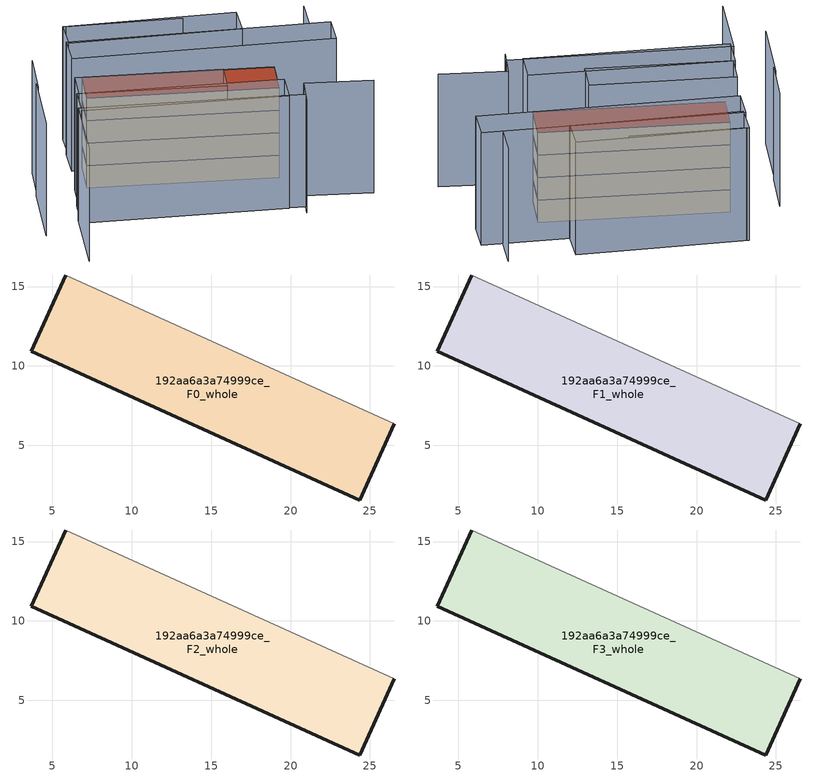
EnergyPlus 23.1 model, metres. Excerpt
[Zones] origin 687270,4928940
192aa6a3a74999ce_F0_whole
 floor ground (EU_floor_Construction): 24.37,1.55 26.54,6.34 5.83,15.72 3.66,10.93 z0
 wall outside (EU_wall_Construction): 26.54,6.34 24.37,1.55 3.66,10.93 5.83,15.72 z0:3
 wall adiabatic (EU_wall_Construction): 5.83,15.72 26.54,6.34 z0:3
192aa6a3a74999ce_F1_whole
 floor to 192aa6a3a74999ce_F0_whole (EU_floor_Construction): 24.37,1.55 26.54,6.34 5.83,15.72 3.66,10.93 z3
 wall outside (EU_wall_Construction): 26.54,6.34 24.37,1.55 3.66,10.93 5.83,15.72 z3:6
 wall adiabatic (EU_wall_Construction): 5.83,15.72 26.54,6.34 z3:6
192aa6a3a74999ce_F2_whole
 floor to 192aa6a3a74999ce_F1_whole (EU_floor_Construction): 24.37,1.55 26.54,6.34 5.83,15.72 3.66,10.93 z6
 wall outside (EU_wall_Construction): 26.54,6.34 24.37,1.55 3.66,10.93 5.83,15.72 z6:9
 wall adiabatic (EU_wall_Construction): 5.83,15.72 26.54,6.34 z6:9
192aa6a3a74999ce_F3_whole
 floor to 192aa6a3a74999ce_F2_whole (EU_floor_Construction): 24.37,1.55 26.54,6.34 5.83,15.72 3.66,10.93 z9
 wall outside (EU_wall_Construction): 26.54,6.34 24.37,1.55 3.66,10.93 5.83,15.72 z9:12
 wall adiabatic (EU_wall_Construction): 5.83,15.72 26.54,6.34 z9:12
 roof outside (EU_roof_Construction): 26.54,6.34 24.37,1.55 3.66,10.93 5.83,15.72 z12
shading: 22.75,-7.44 24.54,-3.73 / 24.54,-3.73 31.97,-7.31 / -5.26,-4.62 -1.27,4.58 / -1.27,4.58 23.42,-6.14 / 32.73,8.63 34.36,12.64 / -2.38,12.33 -6.42,3.3 / 0.12,17.43 -2.69,11.4 / 20.66,17.37 7.77,22.66 / 21.53,-5.53 -1.21,3.88 / -1.21,3.88 0.37,7.7 / 0.37,7.7 23.11,-1.71 / 23.11,-1.71 21.53,-5.53 / 16.57,0.4 0.57,7.62 / 0.57,7.62 2.23,11.3 / 2.23,11.3 18.23,4.08 / 18.23,4.08 16.57,0.4 / 33.54,3.87 4.31,15.43 / 4.31,15.43 5.84,19.28 / 5.84,19.28 35.06,7.72 / 35.06,7.72 33.54,3.87 / 25.33,11.57 5.98,18.92 / 5.98,18.92 7.45,22.78 / 7.45,22.78 26.8,15.43 / 26.8,15.43 25.33,11.57 z0:15
[Building]
EU S2 Campaign: North Axis=0; Terrain=City; Solar Distribution=FullExterior
[Site:Location]
Bologna: Latitude=44.5; Longitude=11.25; Time Zone=1; Elevation=37
[SizingPeriod:WeatherFileDays]
AnnualSizingPeriod: Begin Month=1; Begin Day of Month=1; End Month=12; End Day of Month=31; Day of Week for Start Day=Monday; Use Weather File Daylight Saving Period=No; Use Weather File Rain and Snow Indicators=No
[MATERIAL]
EU_InternalMass_Material: Roughness=MediumRough; Thickness=0.1; Conductivity=1; Density=1800; Specific Heat=900; Thermal Absorptance=0.9; Solar Absorptance=0.7; Visible Absorptance=0.7
[MATERIAL:NOMASS] Roughness=MediumRough; Thermal Absorptance=0.9; Solar Absorptance=0.7; Visible Absorptance=0.7
Name | Thermal Resistance
EU_wall_NoMass | 0.937881
EU_roof_NoMass | 0.548572
EU_floor_NoMass | 0.71348
[CONSTRUCTION]
EU_wall_Construction: EU_wall_NoMass
EU_roof_Construction: EU_roof_NoMass
EU_floor_Construction: EU_floor_NoMass
EU_InternalMass_Construction: EU_InternalMass_Material
[ZONE] Type=1; Multiplier=1; Ceiling Height=autocalculate; Volume=358.838; Floor Area=autocalculate; Part of Total Floor Area=Yes
192aa6a3a74999ce_F0_whole; 192aa6a3a74999ce_F1_whole; 192aa6a3a74999ce_F2_whole; 192aa6a3a74999ce_F3_whole
[INTERNALMASS] Construction=EU_InternalMass_Construction; Surface Area=119.613
Name | Zone or ZoneList
192aa6a3a74999ce_F0_whole_EU_InternalMass | 192aa6a3a74999ce_F0_whole
192aa6a3a74999ce_F1_whole_EU_InternalMass | 192aa6a3a74999ce_F1_whole
192aa6a3a74999ce_F2_whole_EU_InternalMass | 192aa6a3a74999ce_F2_whole
192aa6a3a74999ce_F3_whole_EU_InternalMass | 192aa6a3a74999ce_F3_whole
[OTHEREQUIPMENT] Fuel Type=Electricity; Design Level Calculation Method=Watts/Area; Power per Zone Floor Area=1; Fraction Latent=0; Fraction Radiant=0; Fraction Lost=0; Carbon Dioxide Generation Rate=0; EndUse Subcategory=EU_Step8_InternalGains
Name | Zone or ZoneList or Space or SpaceList | Schedule
EU_Step8_InternalGain_192aa6a3a74999ce_F0_whole_f000 | 192aa6a3a74999ce_F0_whole | EU_Step8_GainSchedule_192aa6a3a74999ce_F0_whole_f000
EU_Step8_InternalGain_192aa6a3a74999ce_F1_whole_f000 | 192aa6a3a74999ce_F1_whole | EU_Step8_GainSchedule_192aa6a3a74999ce_F1_whole_f000
EU_Step8_InternalGain_192aa6a3a74999ce_F2_whole_f000 | 192aa6a3a74999ce_F2_whole | EU_Step8_GainSchedule_192aa6a3a74999ce_F2_whole_f000
EU_Step8_InternalGain_192aa6a3a74999ce_F3_whole_f000 | 192aa6a3a74999ce_F3_whole | EU_Step8_GainSchedule_192aa6a3a74999ce_F3_whole_f000
[ZONEVENTILATION:DESIGNFLOWRATE] Schedule=EU_AlwaysOn; Design Flow Rate Calculation Method=AirChanges/Hour; Air Changes per Hour=0.687892; Ventilation Type=Natural; Fan Pressure Rise=0; Fan Total Efficiency=1; Constant Term Coefficient=1; Temperature Term Coefficient=0; Velocity Term Coefficient=0; Velocity Squared Term Coefficient=0; Minimum Indoor Temperature=-100; Maximum Indoor Temperature=100; Delta Temperature=-100; Minimum Outdoor Temperature=-100; Maximum Outdoor Temperature=100; Maximum Wind Speed=40
Name | Zone or ZoneList or Space or SpaceList
EU_ConstantAir_192aa6a3a74999ce_F0_whole | 192aa6a3a74999ce_F0_whole
EU_ConstantAir_192aa6a3a74999ce_F1_whole | 192aa6a3a74999ce_F1_whole
EU_ConstantAir_192aa6a3a74999ce_F2_whole | 192aa6a3a74999ce_F2_whole
EU_ConstantAir_192aa6a3a74999ce_F3_whole | 192aa6a3a74999ce_F3_whole
[HVACTEMPLATE:THERMOSTAT] Constant Heating Setpoint=20; Constant Cooling Setpoint=50
EU_HeatOnly_192aa6a3a74999ce_F0_whole; EU_HeatOnly_192aa6a3a74999ce_F1_whole; EU_HeatOnly_192aa6a3a74999ce_F2_whole; EU_HeatOnly_192aa6a3a74999ce_F3_whole
[HVACTEMPLATE:ZONE:IDEALLOADSAIRSYSTEM] System Availability Schedule=EU_AlwaysOn; Maximum Heating Supply Air Temperature=50; Minimum Cooling Supply Air Temperature=13; Maximum Heating Supply Air Humidity Ratio=0.0156; Minimum Cooling Supply Air Humidity Ratio=0.0077; Heating Limit=NoLimit; Cooling Limit=NoLimit; Heating Availability Schedule=EU_AlwaysOn; Cooling Availability Schedule=EU_CoolingOff; Dehumidification Control Type=ConstantSensibleHeatRatio; Cooling Sensible Heat Ratio=0.7; Dehumidification Setpoint=60; Humidification Control Type=None; Humidification Setpoint=30; Outdoor Air Method=None; Outdoor Air Flow Rate per Person=0.00944; Outdoor Air Flow Rate per Zone Floor Area=0; Outdoor Air Flow Rate per Zone=0; Demand Controlled Ventilation Type=None; Outdoor Air Economizer Type=NoEconomizer; Heat Recovery Type=None; Sensible Heat Recovery Effectiveness=0.7; Latent Heat Recovery Effectiveness=0.65
Name | Template Thermostat
192aa6a3a74999ce_F0_whole | EU_HeatOnly_192aa6a3a74999ce_F0_whole
192aa6a3a74999ce_F1_whole | EU_HeatOnly_192aa6a3a74999ce_F1_whole
192aa6a3a74999ce_F2_whole | EU_HeatOnly_192aa6a3a74999ce_F2_whole
192aa6a3a74999ce_F3_whole | EU_HeatOnly_192aa6a3a74999ce_F3_whole
[SIZING:ZONE] Zone Cooling Design Supply Air Temperature Input Method=SupplyAirTemperature; Zone Cooling Design Supply Air Temperature=13; Zone Heating Design Supply Air Temperature Input Method=SupplyAirTemperature; Zone Heating Design Supply Air Temperature=50; Zone Cooling Design Supply Air Humidity Ratio=0.008; Zone Heating Design Supply Air Humidity Ratio=0.008; Cooling Design Air Flow Method=DesignDay; Cooling Design Air Flow Rate=0; Cooling Minimum Air Flow per Zone Floor Area=0.000762; Cooling Minimum Air Flow=0; Cooling Minimum Air Flow Fraction=0.2; Heating Design Air Flow Method=DesignDay; Heating Design Air Flow Rate=0; Heating Maximum Air Flow per Zone Floor Area=0.002032; Heating Maximum Air Flow=0.141576; Heating Maximum Air Flow Fraction=0.3; Account for Dedicated Outdoor Air System=No; Dedicated Outdoor Air System Control Strategy=NeutralSupplyAir; Dedicated Outdoor Air Low Setpoint Temperature for Design=autosize; Dedicated Outdoor Air High Setpoint Temperature for Design=autosize; Zone Load Sizing Method=Sensible Load Only No Latent Load; Zone Latent Cooling Design Supply Air Humidity Ratio Input Method=HumidityRatioDifference; Zone Cooling Design Supply Air Humidity Ratio Difference=0.005; Zone Latent Heating Design Supply Air Humidity Ratio Input Method=HumidityRatioDifference; Zone Humidification Design Supply Air Humidity Ratio Difference=0.005
192aa6a3a74999ce_F0_whole; 192aa6a3a74999ce_F1_whole; 192aa6a3a74999ce_F2_whole; 192aa6a3a74999ce_F3_whole
[SCHEDULE:CONSTANT]
Name | Hourly Value
EU_AlwaysOn | 1
EU_CoolingOff | 0
[SCHEDULE:FILE] Column Number=1; Rows to Skip at Top=0; Number of Hours of Data=8760; Column Separator=Comma; Interpolate to Timestep=No; Minutes per Item=60; Adjust Schedule for Daylight Savings=Yes
Name | File
EU_Step8_GainSchedule_192aa6a3a74999ce_F0_whole_f000 | ../../schedules/192aa6a3a74999ce/192aa6a3a74999ce_F0_whole_f000_gain.csv
EU_Step8_GainSchedule_192aa6a3a74999ce_F1_whole_f000 | ../../schedules/192aa6a3a74999ce/192aa6a3a74999ce_F1_whole_f000_gain.csv
EU_Step8_GainSchedule_192aa6a3a74999ce_F2_whole_f000 | ../../schedules/192aa6a3a74999ce/192aa6a3a74999ce_F2_whole_f000_gain.csv
EU_Step8_GainSchedule_192aa6a3a74999ce_F3_whole_f000 | ../../schedules/192aa6a3a74999ce/192aa6a3a74999ce_F3_whole_f000_gain.csv
